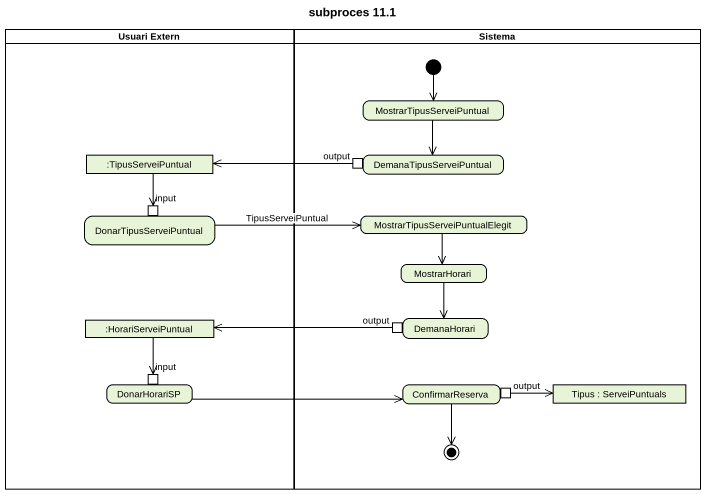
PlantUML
@startuml
title subproces 11.1
hide empty description
state "Usuari Extern" as Usuari_Extern <<partition>> {
  state ":TipusServeiPuntual" as TipusServeiPuntual <<object>>
  state DonarTipusServeiPuntual {
    state input <<inputPin>>
  }
  state ":HorariServeiPuntual" as HorariServeiPuntual <<object>>
  state DonarHorariSP {
    state "input" as input_2 <<inputPin>>
  }
}
state Sistema <<partition>> {
  state MostrarTipusServeiPuntual
  state DemanaTipusServeiPuntual {
    state output <<outputPin>>
  }
  state "MostrarTipusServeiPuntualElegit" as MostrarTipusServeiPuntualEle
  state MostrarHorari
  state DemanaHorari {
    state "output" as output_2 <<outputPin>>
  }
  state ConfirmarReserva {
    state "output" as output_3 <<outputPin>>
  }
  state "Tipus : ServeiPuntuals" as Tipus <<object>>
  [*] --> MostrarTipusServeiPuntual
  ConfirmarReserva --> [*]
}
MostrarTipusServeiPuntual --> DemanaTipusServeiPuntual
TipusServeiPuntual --> input
output -left-> TipusServeiPuntual
DonarTipusServeiPuntual -right-> MostrarTipusServeiPuntualEle : TipusServeiPuntual
MostrarTipusServeiPuntualEle --> MostrarHorari
MostrarHorari --> DemanaHorari
HorariServeiPuntual --> input_2
output_2 -left-> HorariServeiPuntual
DonarHorariSP -right-> ConfirmarReserva
output_3 -right-> Tipus
@enduml
